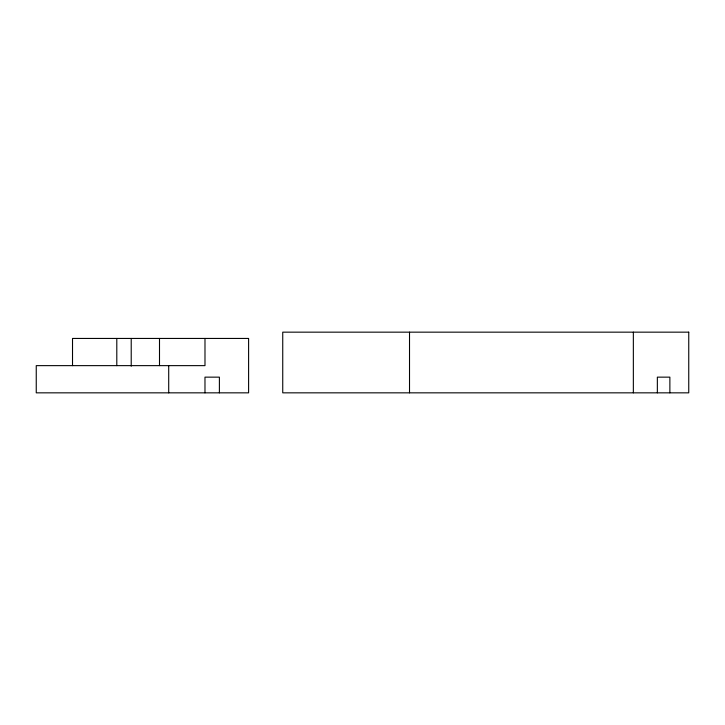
<?xml version="1.0" encoding="UTF-8"?>
<svg xmlns="http://www.w3.org/2000/svg" width="725" height="725" viewBox="0 0 725 725"><rect width="100%" height="100%" fill="white"/><g stroke="black" fill="none" stroke-linecap="round" stroke-linejoin="round"><path stroke-width="1.09" d="M669.873 392.841L669.873 377.145L657.348 377.145L657.348 392.841M633.351 332.159L633.351 392.841M409.516 332.159L409.516 392.841M219.394 392.841L219.394 377.145L204.976 377.145L204.985 392.841M204.985 338.439L204.985 365.636L36.25 365.636L36.25 392.841L248.602 392.841L248.602 338.439L72.518 338.439L72.518 365.636M168.708 365.636L168.708 392.841M159.5 338.439L159.5 365.636M131.216 338.439L131.216 366.197M116.797 338.439L116.797 365.636M688.75 332.159L282.741 332.159L282.741 392.841L688.75 392.841L688.75 332.159"/></g></svg>
